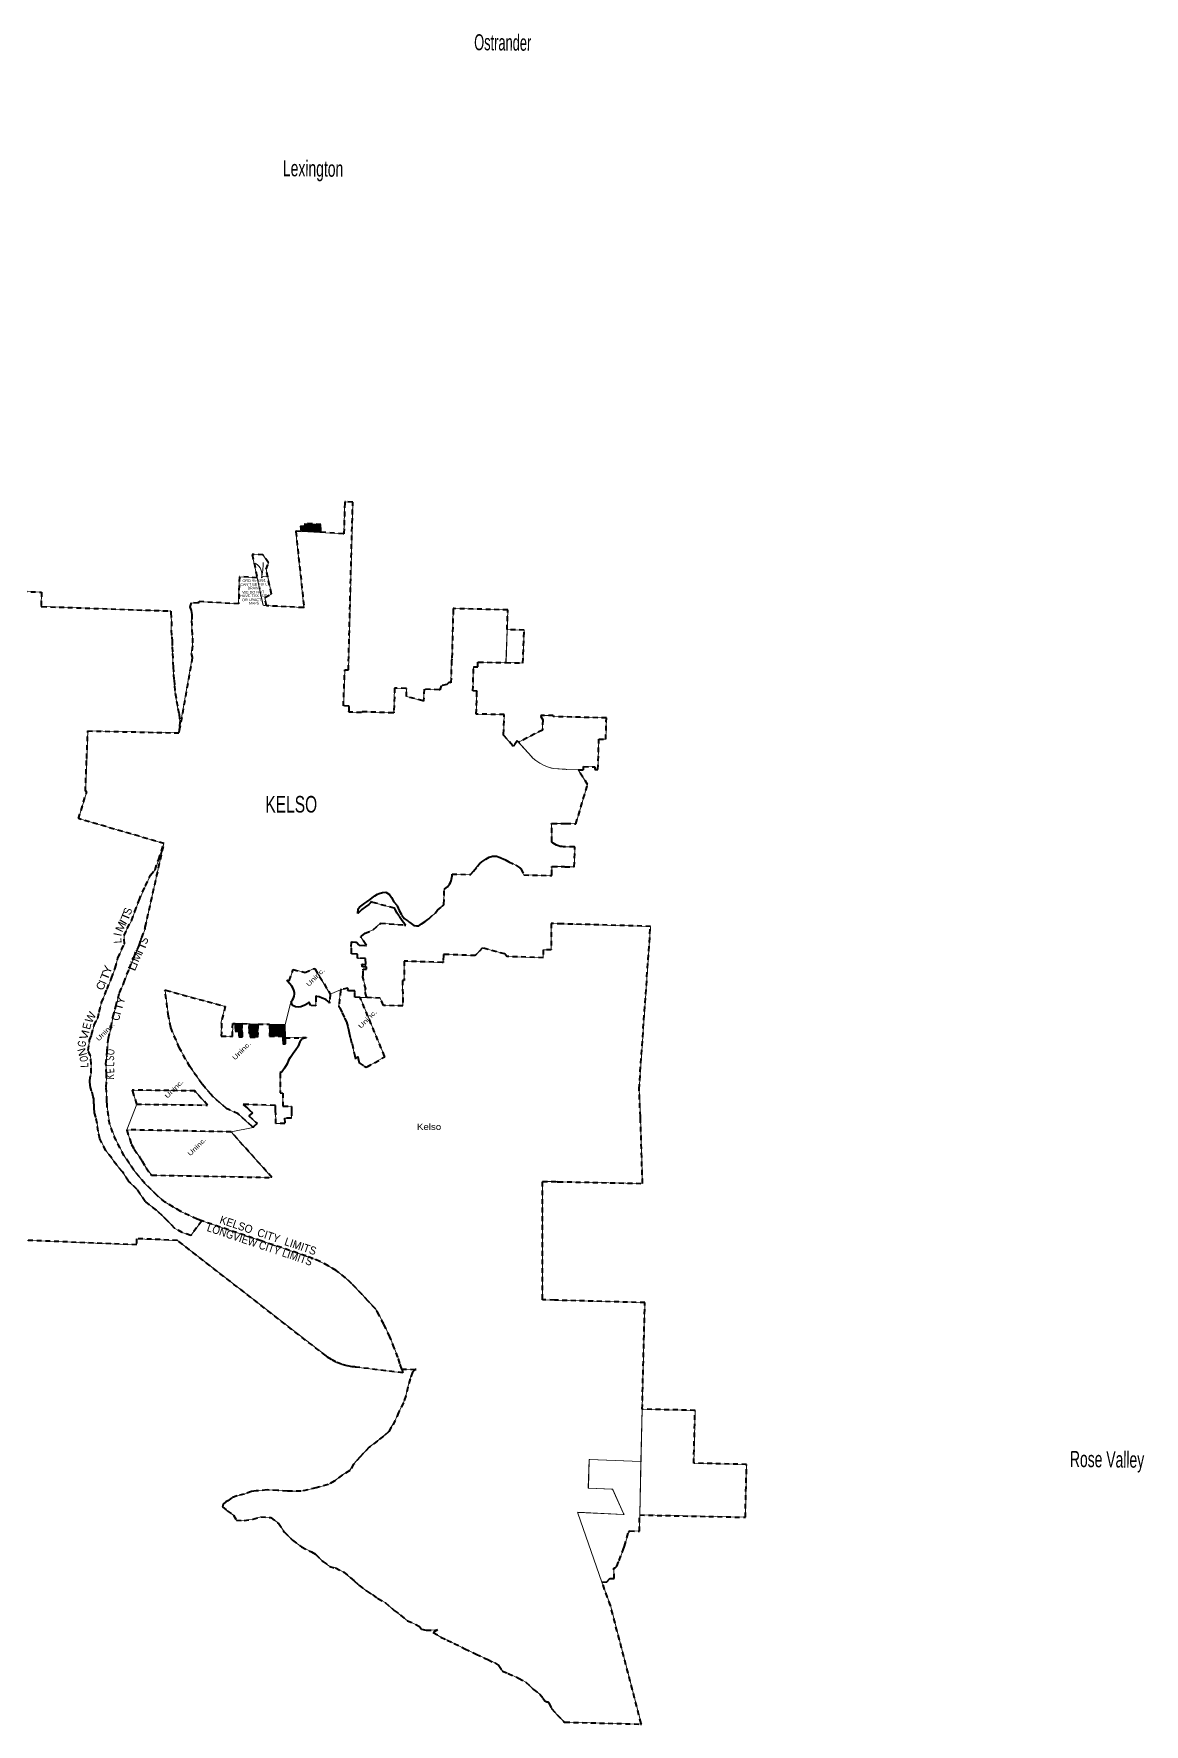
# Model space of a CAD drawing. Header units: feet. Extents: x -903180 to 1023491, y -707744 to 564635.
# Drawn here: x -489666 to -461916, y -513790 to -471551 of the extents above; entities that cross this region are included whole.
import ezdxf

# ---------------------------------------------------------------- set-up
doc = ezdxf.new("R2010")
doc.units = ezdxf.units.FT
doc.header["$LTSCALE"] = 80
doc.linetypes.add('SHORT_DASHED', pattern=[2.7, 1.5, -1.2])
for name, color, linetype, lineweight in [('1', 7, 'Continuous', 13), ('13', 7, 'SHORT_DASHED', 40), ('58', 7, 'Continuous', 13)]:
    doc.layers.add(name, color=color, linetype=linetype, lineweight=lineweight)
for name, color, linetype in [('14', 7, 'Continuous'), ('15', 7, 'Continuous'), ('16', 7, 'Continuous'), ('36', 7, 'Continuous')]:
    doc.layers.add(name, color=color, linetype=linetype)

msp = doc.modelspace()

# ---------------------------------------------------------------- hatches: boundary and pattern name
at = {"layer": '58'}
for points in [[(-483000.02, -483855.81), (-482897.52, -483861.41), (-482895.65, -483786.41), (-482489.08, -483808.64), (-482494.13, -484010.03), (-482986.7, -483981.99)], [(-484455.53, -496283.97), (-484452.96, -496617.34), (-484542.96, -496618.03), (-484544.11, -496468.69), (-484634.11, -496469.38), (-484635.55, -496282.08)], [(-484292.79, -496522.02), (-484285.49, -496287.34), (-484055.61, -496294.51), (-484065.92, -496625.73), (-484257.9, -496622.6), (-484254.79, -496522.64)], [(-483382.82, -496303.29), (-483379.32, -496640.98), (-483379.05, -496792.48), (-483439.04, -496792.94), (-483440.53, -496600.86), (-483772.58, -496595.34), (-483774.88, -496297.78)]]:
    msp.add_hatch(color=256, dxfattribs=at).paths.add_polyline_path(points)

# ---------------------------------------------------------------- linework, layer by layer
at = {"layer": '1'}
for centre, radius, start, end in [((-484275.31, -485057.65), 310.67, 343.61826, 61.36354), ((-485504.95, -484787.55), 1569.03, 346.8215, 0.84594), ((-483888.51, -485219.82), 115.9, 72.5743, 139.96643)]:
    msp.add_arc(centre, radius, start, end, dxfattribs=at)
at = {"layer": '13'}
for p, q in [((-477820.96, -485945.27), (-479164.23, -485914.26)), ((-479213, -492549.05), (-478776.27, -492558.46)), ((-481395.04, -494654.25), (-481553.97, -494648.07)), ((-476430.24, -513714.26), (-476407.54, -513738.06))]:
    msp.add_line(p, q, dxfattribs=at)
for points in [[(-479164.23, -485914.26), (-479184, -485913.8), (-479184.76, -485942.33), (-479217.36, -487176.09), (-479224.43, -487216.09), (-479224.5, -487218.05), (-479242.41, -487751.05), (-479243.12, -487772.12), (-479265, -487759.72), (-479284.14, -487748.87), (-479343.99, -487806.74), (-479488.05, -487841.52), (-479507.67, -487920.48), (-479512.7, -487940.7), (-479538.8, -487939.75), (-479912.75, -487926.17), (-479923.3, -488202.28), (-479924.08, -488222.67), (-479945.6, -488217.14), (-480355.16, -488111.91), (-480349.06, -487930.31), (-480348.39, -487910.34), (-480369.12, -487909.58), (-480648.19, -487899.45), (-480668.2, -488494.99), (-480669.01, -488519.1), (-480688.87, -488518.38), (-481469.74, -488490.02), (-481478.24, -488511.82), (-481768.97, -488499.55), (-481788.96, -488498.7), (-481788.3, -488478.98), (-481783.92, -488348.79), (-481929.16, -488342.66), (-481895.6, -487444.76), (-481805.39, -487445.86), (-481694.63, -483254.22), (-481874.72, -483243.97), (-481894.4, -483242.86), (-481895.25, -483274.95), (-481914.89, -484018.14), (-481915.55, -484042.95), (-481935.42, -484041.82), (-482494.03, -484006.88), (-482489.08, -483808.64), (-482895.65, -483786.41), (-482897.52, -483861.41), (-483000.02, -483855.81), (-482986.22, -483985.94), (-483106.94, -483975.16), (-483118.78, -483974.48), (-483116.68, -483994.02), (-482913.64, -485880.32), (-482912.68, -485889.28), (-482931.49, -485888.21), (-483848.66, -485842.68), (-483892.6, -485638.01), (-483727.52, -485549.38), (-483860.57, -484929.62), (-483797.86, -484772.75), (-483939.03, -484568.51), (-484205.7, -484560.66), (-484085.2, -485141.48), (-484526.49, -485116.37), (-484550.82, -485796.08), (-485550.75, -485739.19), (-485553.96, -485776.58), (-485732.85, -485766.4), (-485745.23, -485790.84), (-485765.41, -485870.52), (-485731.75, -485961.63), (-485714.39, -486062.34), (-485722.58, -486218.52), (-485712.66, -486447.36), (-485702.04, -486650.15), (-485703.28, -486846.62), (-485730.31, -487032.38), (-485706.78, -487127.24), (-485706.36, -487143.65), (-486038.38, -489015.07), (-486039.23, -489019.86)], [(-491682.86, -485424.95), (-489472.69, -485501.87), (-489481.99, -485853.06), (-489482.22, -485861.76), (-489462.52, -485862.44), (-486261.42, -485973.85), (-486241.66, -485974.54), (-486240.88, -486003.33), (-486240.53, -486016.53), (-486222.27, -486233.55), (-486230.33, -486459.92), (-486218.75, -486626.64), (-486209.13, -486717.12), (-486209.41, -486877.52), (-486197.51, -487032.22), (-486193.6, -487260.91), (-486180.62, -487375.53), (-486171.58, -487562.24), (-486161.31, -487702.87), (-486147.02, -487843.6), (-486133.97, -488030.41), (-486097.14, -488227.87), (-486065.95, -488411.15), (-486035.43, -488544.28), (-486020.69, -488743.17), (-486026.56, -488887.38), (-486039.23, -489019.86)], [(-478776.27, -492558.46), (-478746.47, -492559.1), (-478740.53, -492551.56), (-478679.25, -492473.72), (-478585.97, -492359.86), (-478524.04, -492293.3), (-478466.43, -492238.66), (-478368.43, -492173.05), (-478286.99, -492127.05), (-478206.09, -492101.09), (-478105.74, -492097.7), (-478010.42, -492132.26), (-477897.49, -492183.33), (-477796.79, -492242.1), (-477618.54, -492324.95), (-477521, -492393.11), (-477499.43, -492401.26), (-477491.23, -492418.05), (-477417, -492570.05), (-476737.81, -492582.95), (-476717.82, -492583.33), (-476717.91, -492565.08), (-476718.84, -492379.9), (-476718.94, -492359.91), (-476700.99, -492360.04), (-476430, -492361.91), (-476410, -492362.05), (-476390, -492362.98), (-476159.77, -492366.08), (-476142.63, -491891.05), (-476141.91, -491871.05), (-476162, -491870.48), (-476388.98, -491863.97), (-476408.98, -491863.67), (-476428.98, -491863.06), (-476462.27, -491861.49), (-476509.37, -491854.29), (-476555.46, -491842.2), (-476600.04, -491825.37), (-476642.61, -491803.96), (-476682.7, -491778.22), (-476701.97, -491762.79), (-476721.99, -491746.76), (-476722.07, -491730.03), (-476724.2, -491302.03), (-476724.3, -491282.05), (-476707.99, -491282.13), (-476409, -491283.68), (-476405.83, -491283.7), (-476369, -491284.47), (-476119.27, -491289.66), (-475825.17, -490307.69), (-476065, -489940.66), (-476058.74, -489939.75), (-475926.88, -489939.75), (-475924.51, -489861.35), (-475643.58, -489867.65), (-475645.61, -489934.79), (-475567.6, -489935.45), (-475544.57, -489175.16), (-475372.62, -489179.29), (-475356.43, -488644.53), (-476685.38, -488612.57), (-476685.56, -488588.55), (-476996.18, -488581.08), (-476997.02, -488605.95), (-476947.73, -488696.82), (-476955.33, -488948), (-477553, -489254.57), (-477583.82, -489220.36), (-477663.43, -489331.51), (-477679.22, -489353.55), (-477699.04, -489331.51), (-477913.42, -489093.01), (-477926.25, -489078.74), (-477925.39, -489053.01), (-477908.95, -488563.93), (-478608.81, -488547.77), (-478590.22, -487994.76), (-478589.53, -487974.23), (-478609.55, -487973.5), (-478693.3, -487970.46), (-478674.5, -487365.95), (-478593.94, -487367.81), (-478569.18, -487368.38), (-478568.51, -487348.27), (-478565.82, -487268.37), (-478565.15, -487248.44), (-478548.12, -487248.83), (-477888.52, -487264.06), (-477865.3, -487264.59), (-477443.42, -487273.96), (-477412.77, -486449.43), (-477837.73, -486439.98), (-477820.96, -485945.27)], [(-486413, -491785.05), (-488550, -491161.05), (-488342.34, -490487), (-488374.96, -490479.17), (-488342.9, -489657.87), (-488316.08, -488970.76), (-486047.07, -489019.69), (-486039.23, -489019.86)], [(-485467.83, -501212.24), (-485738.38, -501578.25), (-485742.44, -501576.55), (-485744.16, -501575.91), (-485954.46, -501501.67), (-486141.92, -501400.01), (-486322.78, -501208.3), (-486459.3, -501078.02), (-486603.73, -500943.51), (-486884.01, -500724.87), (-487087.77, -500424.2), (-487298.37, -500221.6), (-487451.97, -499988.55), (-487591.46, -499822.09), (-487865.34, -499451.21), (-488019.26, -499160), (-488057.99, -498974.38), (-488084.35, -498777.08), (-488119.94, -498621.63), (-488148.79, -498510.49), (-488161.05, -498379.78), (-488161.08, -498311.6), (-488163, -498269.05), (-488162, -498213.05), (-488166.22, -498180.12), (-488169.02, -498160.94), (-488174.71, -498140.12), (-488182.21, -498112.7), (-488220.27, -497961.32), (-488257.02, -497836.05), (-488265.56, -497705.49), (-488234.53, -497519.83), (-488232.37, -497289.3), (-488253.06, -497088.25), (-488309.75, -496958.45), (-488270.67, -496696.8), (-488221.1, -496567.76), (-488160.35, -496320.72), (-488065.41, -496144.74), (-488033.23, -495991.19), (-487970.91, -495760.22), (-487833.4, -495416.93), (-487721.86, -495145.15), (-487634.96, -494894.77), (-487561.92, -494638.02), (-487402.26, -494291.3), (-487406.65, -494080.65), (-487333.86, -493908.1), (-487226.36, -493712.4), (-487142.05, -493484.02), (-487036.2, -493200.05), (-486878.12, -492837.25), (-486748.76, -492573.95), (-486636.86, -492438.51), (-486543.68, -492178.28), (-486413, -491785.05)], [(-485467.83, -501212.24), (-485583.64, -501167.61), (-485992.86, -500977.69), (-486380, -500746.05), (-486579.29, -500582.4), (-486889.52, -500280.91), (-487166.55, -499948.65), (-487407.32, -499589.25), (-487609.21, -499206.65), (-487770, -498805.05), (-487835.09, -498358.05), (-487835.99, -498351.89), (-487836.24, -498318.05), (-487837, -498214.05), (-487855, -497865.05), (-487847, -497547.05), (-487862, -497293.05), (-487836, -496975.05), (-487803, -496651.05), (-487735, -496372.05), (-487691, -496127.05), (-487619, -495858.05), (-487524, -495512.05), (-487413, -495262.05), (-487277, -494899.05), (-487169, -494637.05), (-487037, -494337.05), (-486886.74, -493910.05), (-486883.52, -493890.05), (-486879.05, -493870.05), (-486413, -491785.05)], [(-481553.97, -494648.07), (-481573, -494647.33), (-481573, -494627.29), (-481573, -494567.06), (-481573, -494547.26), (-481598, -494546.28), (-481705.85, -494542.08), (-481724.25, -494541.36), (-481725.07, -494521.3), (-481731.66, -494358.77), (-481727.4, -494260.99), (-481726.53, -494241.05), (-481708, -494241.77), (-481622.61, -494245.1), (-481602.54, -494245.88), (-481584.55, -494265.8), (-481550.5, -494303.51), (-481532.3, -494323.66), (-481516.06, -494324.29), (-481375.98, -494329.74), (-481352.08, -494330.67), (-481365.22, -494310.52), (-481482.1, -494131.3), (-481496.58, -494109.09), (-481479.56, -494096.46), (-481386, -494027.05), (-481181, -493938.05), (-480998, -493777.05), (-480402.86, -493820.38), (-480371.64, -493822.66), (-480390.14, -493801.84), (-480394.96, -493796.42), (-480457, -493716.61), (-480538.15, -493602.2), (-480595.91, -493512.47), (-480631.53, -493427.52), (-480640.52, -493407.61), (-480660.56, -493402.05), (-481213.06, -493248.8), (-481231.67, -493243.64), (-481250.76, -493263.25), (-481292.19, -493305.83), (-481373.9, -493361.84), (-481476.18, -493437.37), (-481547.84, -493515.88), (-481565.42, -493535.14), (-481564.98, -493515.88), (-481563.32, -493444.67), (-481562.7, -493417.77), (-481550.14, -493404.67), (-481522.66, -493376.01), (-481463.1, -493323.42), (-481393.69, -493277.11), (-481342.52, -493238.34), (-481260.82, -493182.33), (-481209.65, -493143.56), (-481140.02, -493089.24), (-481076.78, -493048.78), (-481032.16, -493029.89), (-480953.32, -493005.88), (-480864.99, -493002.17), (-480776.32, -493060.63), (-480730.16, -493134.02), (-480664.93, -493244), (-480581.34, -493342.42), (-480536.25, -493455.88), (-480467.11, -493569.97), (-480407.3, -493657.75), (-480293.11, -493736.92), (-480238.29, -493786.48), (-480171.35, -493832.34), (-480101.37, -493840.18), (-480047.27, -493841.59), (-479975.75, -493791.32), (-479881.91, -493731.61), (-479818.35, -493679.13), (-479797.83, -493661.62), (-479635.67, -493521.49), (-479579.64, -493450.77), (-479460.63, -493349.61), (-479436, -493332.59), (-479415.94, -493318.72), (-479415.65, -493302.05), (-479409, -492927.05), (-479398.02, -492920.03), (-479363.14, -492894.22), (-479331.14, -492864.91), (-479302.39, -492832.42), (-479277.18, -492797.09), (-479255.81, -492759.33), (-479238.5, -492719.54), (-479225.45, -492678.15), (-479216.79, -492635.63), (-479212.63, -492592.44), (-479213, -492549.05)], [(-476407.54, -513738.06), (-476391.17, -513738.5), (-474503, -513789.51), (-474482.48, -513790.06), (-474487.69, -513770.05), (-475253.62, -510827.65), (-475466.22, -510238.08), (-475346.35, -510235.57), (-475269.94, -510153.33), (-475160.02, -510149.41), (-475168.7, -509891.57), (-475151.14, -509881.78), (-475131.94, -509873.06), (-475110.99, -509859.09), (-475097.03, -509841.64), (-475038.46, -509699.23), (-474941.13, -509431.22), (-474900.7, -509344.45), (-474805.99, -508993.21), (-474777.81, -508960.67), (-474532.6, -508966.34), (-474523.32, -508562.39), (-471883.93, -508619.3), (-471852.83, -507298.98), (-473172.47, -507268.22), (-473141.39, -505948.59), (-474461.04, -505917.83), (-474394.48, -503255.24), (-476613, -503195.69), (-476633, -503194.05), (-476653, -503193.36), (-476932, -503183.71), (-476952, -503183.02), (-476952, -503163.05), (-476952, -500225.72), (-476595.21, -500232.88), (-476575.21, -500233.6), (-476555.21, -500234.01), (-474453.72, -500277.53), (-474504.65, -498648.05), (-474506, -498628.05), (-474506.95, -498608.05), (-474539.63, -497918.39), (-474253.86, -493854.21), (-476425.14, -493791.92), (-476445.14, -493792.43), (-476465.14, -493791.78), (-476740.64, -493782.8), (-476735.56, -494443.62), (-476935.61, -494437.11), (-476934.07, -494637.26), (-477840.99, -494607.72), (-477894.82, -494543.24), (-478456.02, -494391.04), (-478635.96, -494581.82), (-479411.01, -494556.57), (-479430.99, -494555.92), (-479431.23, -494577.98), (-479432.96, -494735.83), (-479433.18, -494755.95), (-479456.9, -494755.18), (-480413.51, -494724.02), (-480409.8, -495204.39), (-480449.82, -495203.09), (-480444.87, -495843.59), (-480930.33, -495827.78), (-481006.9, -495645.18), (-481328.26, -495634.72), (-481346.51, -495634.13), (-481351.79, -495614.07), (-481395, -495450.05), (-481370.88, -495420.86), (-481440, -495124.05), (-481440, -495121.05), (-481440, -495101.05), (-481437.8, -495081.05), (-481435.52, -494942.78), (-481435.2, -494922.89), (-481417.91, -494923.56), (-481373.69, -494925.28), (-481349.34, -494926.23), (-481350.02, -494906.06), (-481351.36, -494866.11), (-481436.8, -494862.79), (-481452.5, -494862.18), (-481457.86, -494842.01), (-481463.69, -494820.05), (-481468.61, -494801.5), (-481449, -494802.26), (-481388.05, -494804.64), (-481367.71, -494805.43), (-481368.5, -494785.42), (-481372.83, -494675.03), (-481372.98, -494655.11), (-481395.04, -494654.25)], [(-480470, -504916.05), (-480515.27, -504774.23), (-480567.26, -504622.65), (-480655.95, -504386.66), (-480769.86, -504108.59), (-480918.77, -503796.54), (-481037.38, -503568.65), (-481125.42, -503411.84), (-481307.77, -503218.44), (-481462.95, -503053.79), (-481723.42, -502776.77), (-481873.11, -502635.65), (-482108.23, -502456.89), (-482305.74, -502333.54), (-482515.79, -502224.82), (-482692.4, -502152.69), (-482865.35, -502089.97), (-483984.56, -501711.55), (-485467.83, -501212.24)], [(-480470, -504916.05), (-480442.9, -505011.14), (-481608.94, -504867.24), (-481624.26, -504865.35), (-481648.94, -504863.15), (-481708.44, -504857.84), (-481844.67, -504834.25), (-481977.69, -504796.55), (-482106.04, -504745.15), (-482228.31, -504680.62), (-482323.17, -504617.05), (-482343.01, -504603.76), (-482363.17, -504588.08), (-486077.53, -501699.81), (-487100.19, -501659.24), (-487097.33, -501809.46), (-490807.98, -501662.22)], [(-480470, -504916.05), (-480131.95, -504924.52), (-480111.95, -504928.37), (-480131.95, -504930.99), (-480201.13, -504996.33), (-480259.95, -505159.09), (-480316.04, -505366.05), (-480364.52, -505587.27), (-480429.7, -505761.88), (-480548.8, -505999.11), (-480632.92, -506205.27), (-480732.75, -506371.18), (-480798.27, -506480.08), (-480801.36, -506485.21), (-480926.82, -506595.91), (-481078.31, -506705.87), (-481283.43, -506868.43), (-481510.96, -507112.57), (-481676.61, -507296.33), (-481771.36, -507454.04), (-481954.84, -507561.07), (-482159.73, -507715.62), (-482308.53, -507801.59), (-482611.46, -507881.12), (-482988.84, -507970.54), (-483329.57, -507970.76), (-483571.53, -507951.77), (-483835.64, -507936.15), (-484104.97, -507962.5), (-484225.71, -507979.08), (-484405.91, -508042.08), (-484587.41, -508080.98), (-484719.26, -508135.35), (-484813.58, -508208.85), (-484864.34, -508231.45), (-484934.34, -508295.62), (-484950.15, -508357.34), (-484836.79, -508456.86), (-484679.53, -508563.67), (-484601.02, -508690.27), (-484411.01, -508703.76), (-484191.4, -508663.95), (-483995.29, -508605.41), (-483745.32, -508624.63), (-483553.12, -508770.55), (-483403.24, -508993.46), (-483200.59, -509193.83), (-482974.87, -509358.76), (-482729.97, -509484.13), (-482617.62, -509549.53), (-482440.19, -509721.09), (-482271.51, -509848.28), (-482128.31, -509886.49), (-481920.82, -509988.73), (-481654.73, -510212.98), (-481541.42, -510314.51), (-481345.45, -510468.55), (-481195.8, -510561.1), (-481066.18, -510653.07), (-480886.61, -510750.49), (-480657.76, -510945.59), (-480502.91, -511066.37), (-480328.51, -511203.75), (-480118.73, -511296.02), (-480026, -511346.82), (-479977.84, -511414.39), (-479858.44, -511443.89), (-479573.56, -511434.04), (-479681.55, -511495.11), (-479490.72, -511618.92), (-479332.48, -511691.66), (-479158.4, -511770.87), (-478891.76, -511906.9), (-478613.1, -512043.27), (-478318.31, -512176.09), (-478146.35, -512259.25), (-478044.07, -512326.37), (-477955.83, -512463.28), (-477811.21, -512521.59), (-477550, -512637.4), (-477368.6, -512740.89), (-477179.45, -512922.81), (-477020.49, -513039.7), (-476933.5, -513150.5), (-476895.07, -513207.76), (-476865.47, -513223.65), (-476845.47, -513234.38), (-476825.47, -513227.51), (-476817, -513229.05), (-476814.52, -513232.05), (-476795.12, -513255.54), (-476787.11, -513272.05), (-476725.67, -513398.74), (-476583.75, -513553.31), (-476430.24, -513714.26)]]:
    msp.add_lwpolyline(points, dxfattribs=at)
for points in [[(-482613.67, -495837.25), (-482746, -495834.05), (-482778.11, -495775.05), (-482791.4, -495750.64), (-482816, -495774.22), (-482820, -495778.05), (-482895, -495826.05), (-482990, -495863.05), (-483051, -495871.05), (-483123, -495863.05), (-483173, -495840.05), (-483208, -495813.05), (-483229, -495760.05), (-483238, -495743.05), (-483240, -495736.05), (-483221, -495717.05), (-483200, -495688.05), (-483176, -495646.05), (-483158, -495595.05), (-483147, -495547.05), (-483150, -495508.05), (-483166, -495449.05), (-483192, -495391.05), (-483219, -495346.05), (-483280, -495282.05), (-483326.89, -495220.37), (-483342.14, -495200.32), (-483322.1, -495204.58), (-483287, -495212.05), (-483181, -494932.05), (-482885, -495008.05), (-482674.05, -494915.2), (-482645.82, -494902.78), (-482634.05, -494922.31), (-482255.97, -495549.57), (-482273.52, -495741.63), (-482276.1, -495769.86), (-482299.44, -495741.63), (-482309.47, -495729.5), (-482368.3, -495679.84), (-482461.78, -495651.34), (-482536.91, -495611.28), (-482594.91, -495605.76), (-482600.29, -495602.94), (-482620.42, -495592.37), (-482619.74, -495617.2)], [(-483623.46, -498332.83), (-483641.46, -498329.12), (-484413.31, -498301.68), (-484433.31, -498301.4), (-484413.31, -498319.18), (-484313, -498408.38), (-484306.35, -498414.3), (-484273, -498446.16), (-484203, -498513.05), (-484293, -498590.05), (-484084, -498780.05), (-484169.29, -498858.78), (-484187.78, -498875.85), (-484209.29, -498856.26), (-484561.06, -498535.89), (-484814, -498425.76), (-484843.81, -498412.78), (-484854, -498403.72), (-485199.16, -498096.78), (-485215.53, -498082.23), (-485235.26, -498059), (-485461.27, -497792.96), (-485767.77, -497358.32), (-486027.17, -496894.03), (-486228.04, -496425.16), (-486235.1, -496408.67), (-486240.1, -496385.16), (-486301.39, -496096.52), (-486385.01, -495462.7), (-486387.37, -495444.8), (-486367.65, -495450.2), (-484879.91, -495857.6), (-484995.38, -496276.41), (-484974.39, -496276.76), (-484981.54, -496597.34), (-484701.59, -496602.83), (-484694.43, -496281.43), (-484635.55, -496282.08), (-484634.11, -496469.38), (-484544.11, -496468.69), (-484542.96, -496618.03), (-484452.96, -496617.34), (-484455.53, -496283.97), (-484285.49, -496287.34), (-484292.79, -496522.02), (-484254.79, -496522.64), (-484257.9, -496622.6), (-484065.92, -496625.73), (-484055.61, -496294.51), (-483774.88, -496297.78), (-483772.58, -496595.34), (-483440.53, -496600.86), (-483439.04, -496792.94), (-483379.05, -496792.48), (-483379.32, -496640.98), (-482859.77, -496633.91), (-482859.31, -496637.72), (-482863.12, -496637.4), (-482956.15, -496667.05), (-483014.24, -496739.72), (-483061.38, -496852.78), (-483113.88, -496941.64), (-483180.47, -497032.14), (-483255.39, -497134.45), (-483299.24, -497199.47), (-483331.82, -497292.86), (-483396.67, -497393.43), (-483457.13, -497480.07), (-483485.92, -497494.7), (-483505.92, -497504.87), (-483506.03, -497524.87), (-483508.78, -498017.74), (-483438.79, -498020.22), (-483440.49, -498325.09), (-483440.6, -498345.35), (-483427.89, -498345.8), (-483245.64, -498352.28), (-483225.65, -498352.99), (-483225.75, -498371.02), (-483226.08, -498429.03), (-483226.19, -498449.03), (-483226.22, -498469.03), (-483228, -498649.05), (-483399, -498647.05), (-483392, -498784.05), (-483619, -498780.05), (-483622.78, -498459.09), (-483624.05, -498439.09), (-483623.94, -498419.09), (-483623.55, -498349.83)], [(-481818.05, -495461.55), (-481813.7, -495441.55), (-481815, -495402.05), (-481815.41, -495402.13), (-481980.17, -495435.26), (-482000.2, -495439.29), (-482002.1, -495458.94), (-482039.01, -495842.06), (-482040.84, -495861.01), (-482024.68, -495882.06), (-482018.99, -495889.47), (-481962.15, -496013.26), (-481897.66, -496151.29), (-481851.98, -496242.71), (-481819.08, -496361.87), (-481800.97, -496434.53), (-481785.08, -496515.14), (-481754.44, -496644.27), (-481718.01, -496781.57), (-481712.27, -496791.74), (-481665.31, -496985.46), (-481640.05, -497090.38), (-481625.89, -497160.93), (-481601.2, -497137.51), (-481570.34, -497108.24), (-481559.55, -497154.64), (-481532.39, -497263.62), (-481412.41, -497350.97), (-481378.5, -497367.46), (-481357.29, -497377.78), (-481338.5, -497367.21), (-480909.75, -497126.11), (-480890.23, -497115.13), (-480898.14, -497096.27), (-481505.23, -495648.64), (-481513.6, -495628.68), (-481534.95, -495627.99), (-481643.69, -495624.45), (-481644.75, -495487.19), (-481644.91, -495467.19), (-481664.97, -495466.54), (-481798.05, -495462.2)], [(-485321.02, -498319.97), (-485645.62, -497965.9), (-487206.62, -497946.47), (-487203.43, -497973.55), (-487106.51, -498262.33), (-487095.83, -498297.87)], [(-483713.68, -500129.57), (-484737.04, -498988.78), (-487325.41, -498936.78), (-487343.4, -498936.42), (-487339.28, -498949.87), (-487270.12, -499175.53), (-487227.83, -499307.11), (-487156.92, -499419.45), (-487024.19, -499611.79), (-486957.17, -499720.01), (-486859.79, -499887.26), (-486745.46, -500045.03), (-486728.1, -500069), (-486710.97, -500069.34)]]:
    msp.add_lwpolyline(points, close=True, dxfattribs=at)
at = {"layer": '58'}
msp.add_line((-481346.5, -495634.13), (-481513.6, -495628.69), dxfattribs=at)
for points in [[(-479224.5, -487218.05), (-479242.41, -487751.05), (-479243.12, -487772.12), (-479265, -487759.72), (-479284.14, -487748.87), (-479343.99, -487806.74), (-479488.05, -487841.52), (-479507.67, -487920.48), (-479512.7, -487940.7), (-479538.8, -487939.75), (-479912.75, -487926.17), (-479923.3, -488202.28), (-479924.08, -488222.67), (-479945.6, -488217.14), (-480355.16, -488111.91), (-480349.06, -487930.31), (-480348.39, -487910.34), (-480369.12, -487909.58), (-480648.19, -487899.45), (-480668.2, -488494.99), (-480669.01, -488519.1), (-480688.87, -488518.38), (-481469.74, -488490.02), (-481478.24, -488511.82), (-481768.97, -488499.55), (-481788.96, -488498.7), (-481788.3, -488478.98), (-481783.92, -488348.79), (-481929.16, -488342.66), (-481895.6, -487444.76), (-481805.39, -487445.86), (-481694.63, -483254.22), (-481874.72, -483243.97), (-481894.4, -483242.86), (-481895.25, -483274.95), (-481914.89, -484018.14), (-481915.55, -484042.95), (-481935.42, -484041.82), (-483106.94, -483975.16), (-483118.78, -483974.48), (-483116.68, -483994.02), (-482913.64, -485880.32), (-482912.68, -485889.28), (-482931.49, -485888.21), (-483915, -485832.25), (-483932.75, -485831.25), (-483939.42, -485801.05), (-484085.2, -485141.48), (-484526.49, -485116.37), (-484550.82, -485796.08), (-485550.75, -485739.19), (-485553.96, -485776.58), (-485732.85, -485766.4), (-485745.23, -485790.84), (-485765.41, -485870.52), (-485731.75, -485961.63), (-485714.39, -486062.34), (-485722.58, -486218.52), (-485712.66, -486447.36), (-485702.04, -486650.15), (-485703.28, -486846.62), (-485730.31, -487032.38), (-485706.78, -487127.24), (-485706.36, -487143.65), (-486038.38, -489015.07), (-486039.23, -489019.86)], [(-486197.51, -487032.22), (-486209.41, -486877.52), (-486209.13, -486717.12), (-486218.75, -486626.64), (-486230.33, -486459.92), (-486222.27, -486233.55), (-486240.53, -486016.53), (-486240.88, -486003.33), (-486241.66, -485974.54), (-486261.42, -485973.85), (-489462.52, -485862.44), (-489482.22, -485861.76), (-489481.99, -485853.06), (-489472.69, -485501.87), (-491682.86, -485424.95)], [(-476717.82, -492583.33), (-476717.91, -492565.08), (-476718.84, -492379.9), (-476718.94, -492359.91), (-476700.99, -492360.04), (-476430, -492361.91), (-476410, -492362.05), (-476390, -492362.98), (-476159.77, -492366.08), (-476142.63, -491891.05), (-476141.91, -491871.05), (-476162, -491870.48), (-476388.98, -491863.97), (-476408.98, -491863.67), (-476428.98, -491863.06), (-476462.27, -491861.49), (-476509.37, -491854.29), (-476555.46, -491842.2), (-476600.04, -491825.37), (-476642.61, -491803.96), (-476682.7, -491778.22), (-476701.97, -491762.79), (-476721.99, -491746.76), (-476722.07, -491730.03), (-476724.2, -491302.03), (-476724.3, -491282.05), (-476707.99, -491282.13), (-476409, -491283.68), (-476405.83, -491283.7), (-476369, -491284.47), (-476119.27, -491289.66), (-475825.17, -490307.69), (-476065, -489940.66), (-476342, -489932.71), (-476362, -489931.05), (-476382, -489929.47), (-476684.26, -489905.53), (-476709.9, -489903.5), (-476724.26, -489899.37), (-476805.72, -489875.92), (-476915.44, -489832.16), (-477019.99, -489777.16), (-477118.21, -489711.54), (-477193.31, -489649.1), (-477213.56, -489632.26), (-477231.29, -489612.54), (-477583.82, -489220.36), (-477663.43, -489331.51), (-477679.22, -489353.55), (-477699.04, -489331.51), (-477913.42, -489093.01), (-477926.25, -489078.74), (-477925.39, -489053.01), (-477908.95, -488563.93), (-478608.81, -488547.77), (-478590.22, -487994.76), (-478589.53, -487974.23), (-478609.55, -487973.5), (-478693.3, -487970.46), (-478674.5, -487365.95), (-478593.94, -487367.81), (-478569.18, -487368.38), (-478568.51, -487348.27), (-478565.82, -487268.37), (-478565.15, -487248.44), (-478548.12, -487248.83), (-477888.52, -487264.06), (-477865.3, -487264.59), (-477864.62, -487244.52), (-477820.96, -485945.27), (-479164.23, -485914.26), (-479184, -485913.8), (-479184.76, -485942.33), (-479217.36, -487176.09)], [(-486039.23, -489019.86), (-486026.56, -488887.38), (-486020.69, -488743.17), (-486035.43, -488544.28), (-486065.95, -488411.15), (-486097.14, -488227.87), (-486133.97, -488030.41), (-486147.02, -487843.6), (-486161.31, -487702.87), (-486171.58, -487562.24), (-486180.62, -487375.53), (-486193.6, -487260.91), (-486197.51, -487032.22)], [(-486413, -491785.05), (-488550, -491161.05), (-488342.34, -490487), (-488374.96, -490479.17), (-488342.9, -489657.87), (-488316.08, -488970.76), (-486047.07, -489019.69), (-486039.23, -489019.86)], [(-486039.23, -489019.86), (-486047.07, -489019.69), (-488316.08, -488970.76), (-488342.9, -489657.87), (-488374.96, -490479.17), (-488342.34, -490487), (-488550, -491161.05), (-486413, -491785.05)], [(-485467.83, -501212.24), (-485738.38, -501578.25), (-485742.44, -501576.55), (-485744.16, -501575.91), (-485954.46, -501501.67), (-486141.92, -501400.01), (-486322.78, -501208.3), (-486459.3, -501078.02), (-486603.73, -500943.51), (-486884.01, -500724.87), (-487087.77, -500424.2), (-487298.37, -500221.6), (-487451.97, -499988.55), (-487591.46, -499822.09), (-487865.34, -499451.21), (-488019.26, -499160), (-488057.99, -498974.38), (-488084.35, -498777.08), (-488119.94, -498621.63), (-488148.79, -498510.49), (-488161.05, -498379.78), (-488161.08, -498311.6), (-488163, -498269.05), (-488162, -498213.05), (-488166.22, -498180.12), (-488169.02, -498160.94), (-488174.71, -498140.12), (-488182.21, -498112.7), (-488220.27, -497961.32), (-488257.02, -497836.05), (-488265.56, -497705.49), (-488234.53, -497519.83), (-488232.37, -497289.3), (-488253.06, -497088.25), (-488309.75, -496958.45), (-488270.67, -496696.8), (-488221.1, -496567.76), (-488160.35, -496320.72), (-488065.41, -496144.74), (-488033.23, -495991.19), (-487970.91, -495760.22), (-487833.4, -495416.93), (-487721.86, -495145.15), (-487634.96, -494894.77), (-487561.92, -494638.02), (-487402.26, -494291.3), (-487406.65, -494080.65), (-487333.86, -493908.1), (-487226.36, -493712.4), (-487142.05, -493484.02), (-487036.2, -493200.05), (-486878.12, -492837.25), (-486748.76, -492573.95), (-486636.86, -492438.51), (-486543.68, -492178.28), (-486413, -491785.05)], [(-486413, -491785.05), (-486879.05, -493870.05), (-486883.52, -493890.05), (-486886.74, -493910.05), (-487037, -494337.05), (-487169, -494637.05), (-487277, -494899.05), (-487413, -495262.05), (-487524, -495512.05), (-487619, -495858.05), (-487691, -496127.05), (-487735, -496372.05), (-487803, -496651.05), (-487836, -496975.05), (-487862, -497293.05), (-487847, -497547.05), (-487855, -497865.05), (-487837, -498214.05), (-487836.24, -498318.05), (-487835.99, -498351.89), (-487835.09, -498358.05), (-487770, -498805.05), (-487609.21, -499206.65), (-487407.32, -499589.25), (-487166.55, -499948.65), (-486889.52, -500280.91), (-486579.29, -500582.4), (-486380, -500746.05), (-485992.86, -500977.69), (-485583.64, -501167.61), (-485467.83, -501212.24)], [(-481584.55, -494265.8), (-481550.5, -494303.51), (-481532.3, -494323.66), (-481516.06, -494324.29), (-481375.98, -494329.74), (-481352.08, -494330.67), (-481365.22, -494310.52), (-481482.1, -494131.3), (-481496.58, -494109.09), (-481479.56, -494096.46), (-481386, -494027.05), (-481181, -493938.05), (-480998, -493777.05), (-480402.86, -493820.38), (-480371.64, -493822.66), (-480390.14, -493801.84), (-480394.96, -493796.42), (-480457, -493716.61), (-480538.15, -493602.2), (-480595.91, -493512.47), (-480631.53, -493427.52), (-480640.52, -493407.61), (-480660.56, -493402.05), (-481213.06, -493248.8), (-481231.67, -493243.64), (-481250.76, -493263.25), (-481292.19, -493305.83), (-481373.9, -493361.84), (-481476.18, -493437.37), (-481547.84, -493515.88), (-481565.42, -493535.14), (-481564.98, -493515.88), (-481563.32, -493444.67), (-481562.7, -493417.77), (-481550.14, -493404.67), (-481522.66, -493376.01), (-481463.1, -493323.42), (-481393.69, -493277.11), (-481342.52, -493238.34), (-481260.82, -493182.33), (-481209.65, -493143.56), (-481140.02, -493089.24), (-481076.78, -493048.78), (-481032.16, -493029.89), (-480953.32, -493005.88), (-480864.99, -493002.17), (-480776.32, -493060.63), (-480730.16, -493134.02), (-480664.93, -493244), (-480581.34, -493342.42), (-480536.25, -493455.88), (-480467.11, -493569.97), (-480407.3, -493657.75), (-480293.11, -493736.92), (-480238.29, -493786.48), (-480171.35, -493832.34), (-480101.37, -493840.18), (-480047.27, -493841.59), (-479975.75, -493791.32), (-479881.91, -493731.61), (-479818.35, -493679.13), (-479797.83, -493661.62), (-479635.67, -493521.49), (-479579.64, -493450.77), (-479460.63, -493349.61), (-479436, -493332.59), (-479415.94, -493318.72), (-479415.65, -493302.05), (-479409, -492927.05), (-479398.02, -492920.03), (-479363.14, -492894.22), (-479331.14, -492864.91), (-479302.39, -492832.42), (-479277.18, -492797.09), (-479255.81, -492759.33), (-479238.5, -492719.54), (-479225.45, -492678.15), (-479216.79, -492635.63), (-479212.63, -492592.44), (-479213, -492549.05), (-478776.27, -492558.46), (-478746.47, -492559.1), (-478740.53, -492551.56), (-478679.25, -492473.72), (-478585.97, -492359.86), (-478524.04, -492293.3), (-478466.43, -492238.66), (-478368.43, -492173.05), (-478286.99, -492127.05), (-478206.09, -492101.09), (-478105.74, -492097.7), (-478010.42, -492132.26), (-477897.49, -492183.33), (-477796.79, -492242.1), (-477618.54, -492324.95), (-477521, -492393.11), (-477499.43, -492401.26), (-477491.23, -492418.05), (-477417, -492570.05), (-476737.81, -492582.95), (-476717.82, -492583.33)], [(-475253.62, -510827.65), (-475466.22, -510238.08), (-476070.99, -508518.05), (-476077.98, -508498.31), (-476064, -508498.91), (-474936.75, -508547.47), (-474915.77, -508548.37), (-474924.79, -508528.33), (-475195.91, -507925.84), (-475199.78, -507917.24), (-475224.91, -507916.3), (-475791.42, -507894.98), (-475806.07, -507894.43), (-475805.53, -507874.23), (-475787.59, -507194.57), (-475787.06, -507174.64), (-475768.87, -507175.32), (-474492.86, -507223.34), (-474394.48, -503255.24), (-476613, -503195.69), (-476633, -503194.05), (-476653, -503193.36), (-476932, -503183.71), (-476952, -503183.02), (-476952, -503163.05), (-476952, -500225.72), (-476595.21, -500232.88), (-476575.21, -500233.6), (-476555.21, -500234.01), (-474453.72, -500277.53), (-474504.65, -498648.05), (-474506, -498628.05), (-474506.95, -498608.05), (-474539.63, -497918.39), (-474253.86, -493854.21), (-476425.14, -493791.92), (-476445.14, -493792.43), (-476465.14, -493791.78), (-476740.64, -493782.8), (-476735.56, -494443.62), (-476935.61, -494437.11), (-476934.07, -494637.26), (-477840.99, -494607.72), (-477894.82, -494543.24), (-478456.02, -494391.04), (-478635.96, -494581.82), (-479411.01, -494556.57), (-479430.99, -494555.92), (-479431.23, -494577.98), (-479432.96, -494735.83), (-479433.18, -494755.95), (-479456.9, -494755.18), (-480413.51, -494724.02), (-480409.8, -495204.39), (-480449.82, -495203.09), (-480444.87, -495843.59), (-480930.33, -495827.78), (-481006.9, -495645.18), (-481346.5, -495634.13)], [(-481346.5, -495634.13), (-481395, -495450.05), (-481370.88, -495420.86), (-481440, -495124.05), (-481440, -495121.05), (-481440, -495101.05), (-481437.8, -495081.05), (-481435.52, -494942.78), (-481435.2, -494922.89), (-481417.91, -494923.56), (-481373.69, -494925.28), (-481349.34, -494926.23), (-481350.02, -494906.06), (-481351.36, -494866.11), (-481436.8, -494862.79), (-481452.5, -494862.18), (-481457.86, -494842.01), (-481463.69, -494820.05), (-481468.61, -494801.5), (-481449, -494802.26), (-481388.05, -494804.64), (-481367.71, -494805.43), (-481368.5, -494785.42), (-481372.83, -494675.03), (-481372.98, -494655.11), (-481395.04, -494654.25), (-481553.97, -494648.07), (-481573, -494647.33), (-481573, -494627.29), (-481573, -494567.06), (-481573, -494547.26), (-481598, -494546.28), (-481705.85, -494542.08), (-481724.25, -494541.36), (-481725.07, -494521.3), (-481731.66, -494358.77), (-481727.4, -494260.99), (-481726.53, -494241.05), (-481708, -494241.77), (-481622.61, -494245.1), (-481602.54, -494245.88), (-481584.55, -494265.8)], [(-483252.02, -495779.09), (-483176, -495646.05), (-483158, -495595.05), (-483147, -495547.05), (-483150, -495508.05), (-483166, -495449.05), (-483192, -495391.05), (-483219, -495346.05), (-483280, -495282.05), (-483326.89, -495220.37), (-483342.14, -495200.32), (-483322.1, -495204.58), (-483287, -495212.05), (-483181, -494932.05), (-482885, -495008.05), (-482674.05, -494915.2), (-482645.82, -494902.78), (-482634.05, -494922.31), (-482255.97, -495549.56), (-482000.21, -495439.29), (-481815.41, -495402.13)], [(-484187.78, -498875.85), (-484561.06, -498535.89), (-484814, -498425.76), (-484843.81, -498412.78), (-484854, -498403.72), (-485199.16, -498096.78), (-485215.53, -498082.23), (-485235.26, -498059), (-485461.27, -497792.96), (-485767.77, -497358.32), (-486027.17, -496894.03), (-486228.04, -496425.16), (-486235.1, -496408.67), (-486240.1, -496385.16), (-486301.39, -496096.52), (-486385.01, -495462.7), (-486387.37, -495444.8), (-486367.65, -495450.2), (-484879.91, -495857.6), (-484995.38, -496276.41), (-484974.39, -496276.76), (-484981.54, -496597.34), (-484701.59, -496602.83), (-484694.43, -496281.43), (-483382.82, -496303.29), (-483252.02, -495779.09)], [(-481513.6, -495628.69), (-480898.14, -497096.27), (-480890.23, -497115.13), (-480909.75, -497126.11), (-481338.5, -497367.21), (-481357.29, -497377.78), (-481378.5, -497367.46), (-481412.41, -497350.97), (-481532.39, -497263.62), (-481559.55, -497154.64), (-481570.34, -497108.24), (-481601.2, -497137.51), (-481625.89, -497160.93), (-481640.05, -497090.38), (-481665.31, -496985.46), (-481712.27, -496791.74), (-481718.01, -496781.57), (-481754.44, -496644.27), (-481785.08, -496515.14), (-481800.97, -496434.53), (-481819.08, -496361.87), (-481851.98, -496242.71), (-481897.66, -496151.29), (-481962.15, -496013.26), (-482018.99, -495889.47), (-482024.68, -495882.06), (-482040.84, -495861.01), (-482039.01, -495842.06), (-482000.21, -495439.29), (-482255.97, -495549.56)], [(-481815.41, -495402.13), (-481815, -495402.05), (-481813.7, -495441.55), (-481818.05, -495461.55)], [(-481818.05, -495461.55), (-481798.05, -495462.2), (-481664.97, -495466.54), (-481644.91, -495467.19), (-481644.75, -495487.19), (-481643.69, -495624.45), (-481513.6, -495628.69)], [(-482613.67, -495837.25), (-482746, -495834.05), (-482778.11, -495775.05), (-482791.4, -495750.64), (-482816, -495774.22), (-482820, -495778.05), (-482895, -495826.05), (-482990, -495863.05), (-483051, -495871.05), (-483123, -495863.05), (-483173, -495840.05), (-483252.02, -495779.09), (-483382.82, -496303.29)], [(-482255.97, -495549.56), (-482273.52, -495741.63), (-482276.1, -495769.86), (-482299.44, -495741.63), (-482309.47, -495729.5), (-482368.3, -495679.84), (-482461.78, -495651.34), (-482536.91, -495611.28), (-482594.91, -495605.76), (-482600.29, -495602.94), (-482620.42, -495592.37), (-482619.74, -495617.2), (-482613.67, -495837.25)], [(-483382.82, -496303.29), (-483379.32, -496640.98), (-482859.77, -496633.91), (-482859.31, -496637.72), (-482863.12, -496637.4), (-482956.15, -496667.05), (-483014.24, -496739.72), (-483061.38, -496852.78), (-483113.88, -496941.64), (-483180.47, -497032.14), (-483255.39, -497134.45), (-483299.24, -497199.47), (-483331.82, -497292.86), (-483396.67, -497393.43), (-483457.13, -497480.07), (-483485.92, -497494.7), (-483505.92, -497504.87), (-483506.03, -497524.87), (-483508.78, -498017.74), (-483438.79, -498020.22), (-483440.49, -498325.09), (-483440.6, -498345.35), (-483427.89, -498345.8), (-483245.64, -498352.28), (-483225.65, -498352.99), (-483225.75, -498371.02), (-483226.08, -498429.03), (-483226.19, -498449.03), (-483226.22, -498469.03), (-483228, -498649.05), (-483399, -498647.05), (-483392, -498784.05), (-483619, -498780.05), (-483622.78, -498459.09), (-483624.05, -498439.09), (-483623.94, -498419.09), (-483623.55, -498349.83), (-483623.46, -498332.83)], [(-483713.68, -500129.57), (-486710.97, -500069.34), (-486728.1, -500069), (-486745.46, -500045.03), (-486859.79, -499887.26), (-486957.17, -499720.01), (-487024.19, -499611.79), (-487156.92, -499419.45), (-487227.83, -499307.11), (-487270.12, -499175.53), (-487343.39, -498936.42), (-487094.58, -498297.88)], [(-487094.58, -498297.88), (-487343.39, -498936.42), (-484737.04, -498988.78), (-484187.78, -498875.85)], [(-484433.31, -498301.4), (-484413.31, -498319.18), (-484313, -498408.38), (-484306.35, -498414.3), (-484273, -498446.16), (-484203, -498513.05), (-484293, -498590.05), (-484084, -498780.05), (-484187.78, -498875.85), (-484737.04, -498988.78), (-483713.68, -500129.57)], [(-483623.46, -498332.83), (-483641.46, -498329.12), (-484413.31, -498301.68), (-484433.31, -498301.4)], [(-480470, -504916.05), (-480515.27, -504774.23), (-480567.26, -504622.65), (-480655.95, -504386.66), (-480769.86, -504108.59), (-480918.77, -503796.54), (-481037.38, -503568.65), (-481125.42, -503411.84), (-481307.77, -503218.44), (-481462.95, -503053.79), (-481723.42, -502776.77), (-481873.11, -502635.65), (-482108.23, -502456.89), (-482305.74, -502333.54), (-482515.79, -502224.82), (-482692.4, -502152.69), (-482865.35, -502089.97), (-483984.56, -501711.55), (-485467.83, -501212.24)], [(-485467.83, -501212.24), (-483984.56, -501711.55), (-482865.35, -502089.97), (-482692.4, -502152.69), (-482515.79, -502224.82), (-482305.74, -502333.54), (-482108.23, -502456.89), (-481873.11, -502635.65), (-481723.42, -502776.77), (-481462.95, -503053.79), (-481307.77, -503218.44), (-481125.42, -503411.84), (-481037.38, -503568.65), (-480918.77, -503796.54), (-480769.86, -504108.59), (-480655.95, -504386.66), (-480567.26, -504622.65), (-480515.27, -504774.23), (-480470, -504916.05)], [(-490807.98, -501662.22), (-487097.33, -501809.46), (-487100.19, -501659.24), (-486077.53, -501699.81), (-482363.17, -504588.08), (-482343.01, -504603.76), (-482323.17, -504617.05), (-482228.31, -504680.62), (-482106.04, -504745.15), (-481977.69, -504796.55), (-481844.67, -504834.25), (-481708.44, -504857.84), (-481648.94, -504863.15), (-481624.26, -504865.35), (-481608.94, -504867.24), (-480442.9, -505011.14), (-480470, -504916.05)], [(-480470, -504916.05), (-480131.95, -504924.52), (-480111.95, -504928.37), (-480131.95, -504930.99), (-480201.13, -504996.33), (-480259.95, -505159.09), (-480316.04, -505366.05), (-480364.52, -505587.27), (-480429.7, -505761.88), (-480548.8, -505999.11), (-480632.92, -506205.27), (-480732.75, -506371.18), (-480798.27, -506480.08), (-480801.36, -506485.21), (-480926.82, -506595.91), (-481078.31, -506705.87), (-481283.43, -506868.43), (-481510.96, -507112.57), (-481676.61, -507296.33), (-481771.36, -507454.04), (-481954.84, -507561.07), (-482159.73, -507715.62), (-482308.53, -507801.59), (-482611.46, -507881.12), (-482988.84, -507970.54), (-483329.57, -507970.76), (-483571.53, -507951.77), (-483835.64, -507936.15), (-484104.97, -507962.5), (-484225.71, -507979.08), (-484405.91, -508042.08), (-484587.41, -508080.98), (-484719.26, -508135.35), (-484813.58, -508208.85), (-484864.34, -508231.45), (-484934.34, -508295.62), (-484950.15, -508357.34), (-484836.79, -508456.86), (-484679.53, -508563.67), (-484601.02, -508690.27), (-484411.01, -508703.76), (-484191.4, -508663.95), (-483995.29, -508605.41), (-483745.32, -508624.63), (-483553.12, -508770.55), (-483403.24, -508993.46), (-483200.59, -509193.83), (-482974.87, -509358.76), (-482729.97, -509484.13), (-482617.62, -509549.53), (-482440.19, -509721.09), (-482271.51, -509848.28), (-482128.31, -509886.49), (-481920.82, -509988.73), (-481654.73, -510212.98), (-481541.42, -510314.51), (-481345.45, -510468.55), (-481195.8, -510561.1), (-481066.18, -510653.07), (-480886.61, -510750.49), (-480657.76, -510945.59), (-480502.91, -511066.37), (-480328.51, -511203.75), (-480118.73, -511296.02), (-480026, -511346.82), (-479977.84, -511414.39), (-479858.44, -511443.89), (-479573.56, -511434.04), (-479681.55, -511495.11), (-479490.72, -511618.92), (-479332.48, -511691.66), (-479158.4, -511770.87), (-478891.76, -511906.9), (-478613.1, -512043.27), (-478318.31, -512176.09), (-478146.35, -512259.25), (-478044.07, -512326.37), (-477955.83, -512463.28), (-477811.21, -512521.59), (-477550, -512637.4), (-477368.6, -512740.89), (-477179.45, -512922.81), (-477020.49, -513039.7), (-476933.5, -513150.5), (-476895.07, -513207.76), (-476865.47, -513223.65), (-476845.47, -513234.38), (-476825.47, -513227.51), (-476817, -513229.05), (-476814.52, -513232.05), (-476795.12, -513255.54), (-476787.11, -513272.05), (-476725.67, -513398.74), (-476583.75, -513553.31), (-476430.24, -513714.26), (-476407.54, -513738.06), (-476391.17, -513738.5), (-474503, -513789.51), (-474482.48, -513790.06), (-474487.69, -513770.05), (-475253.62, -510827.65)]]:
    msp.add_lwpolyline(points, dxfattribs=at)
for points in [[(-483000.02, -483855.81), (-482897.52, -483861.41), (-482895.65, -483786.41), (-482489.08, -483808.64), (-482494.13, -484010.03), (-482986.7, -483981.99)], [(-483860.57, -484929.62), (-483727.52, -485549.38), (-483892.6, -485638.01), (-483848.66, -485842.68), (-483932.75, -485831.25), (-484205.7, -484560.66), (-483939.03, -484568.51), (-483797.86, -484772.75)], [(-477443.42, -487273.96), (-477865.3, -487264.59), (-477837.73, -486439.98), (-477412.77, -486449.43)], [(-477553, -489254.57), (-476955.33, -488948), (-476947.73, -488696.82), (-476997.02, -488605.95), (-476996.18, -488581.08), (-476685.56, -488588.55), (-476685.56, -488588.55), (-476685.38, -488612.57), (-475356.43, -488644.53), (-475372.62, -489179.29), (-475544.57, -489175.16), (-475567.6, -489935.45), (-475645.61, -489934.79), (-475643.58, -489867.65), (-475924.51, -489861.35), (-475926.88, -489939.75), (-476058.74, -489939.75), (-476342, -489932.71), (-476684.26, -489905.53), (-476805.72, -489875.92), (-476915.44, -489832.16), (-477019.99, -489777.16), (-477118.21, -489711.54), (-477193.31, -489649.1), (-477231.29, -489612.54), (-477553, -489254.57)], [(-484455.53, -496283.97), (-484452.96, -496617.34), (-484542.96, -496618.03), (-484544.11, -496468.69), (-484634.11, -496469.38), (-484635.55, -496282.08)], [(-484292.79, -496522.02), (-484285.49, -496287.34), (-484055.61, -496294.51), (-484065.92, -496625.73), (-484257.9, -496622.6), (-484254.79, -496522.64)], [(-483382.82, -496303.29), (-483379.32, -496640.98), (-483379.05, -496792.48), (-483439.04, -496792.94), (-483440.53, -496600.86), (-483772.58, -496595.34), (-483774.88, -496297.78)], [(-487094.58, -498297.88), (-487203.43, -497973.55), (-487206.62, -497946.47), (-485645.62, -497965.9), (-485321.02, -498319.97)], [(-471852.83, -507298.98), (-471883.93, -508619.3), (-474523.32, -508562.39), (-474461.04, -505917.83), (-473141.39, -505948.59), (-473172.47, -507268.22)], [(-475199.78, -507917.24), (-475808.03, -507894.32), (-475787.06, -507174.64), (-474492.86, -507223.34), (-474523.32, -508562.39), (-474532.6, -508966.34), (-474777.81, -508960.67), (-474805.99, -508993.21), (-474900.7, -509344.45), (-474941.13, -509431.22), (-475038.46, -509699.23), (-475097.03, -509841.64), (-475110.99, -509859.09), (-475131.94, -509873.06), (-475151.14, -509881.78), (-475168.7, -509891.57), (-475160.02, -510149.41), (-475269.94, -510153.33), (-475346.35, -510235.57), (-475466.22, -510238.08), (-476070.99, -508518.05), (-476073.31, -508494.72), (-474919.06, -508546.44), (-474924.79, -508528.33)]]:
    msp.add_lwpolyline(points, close=True, dxfattribs=at)

# ---------------------------------------------------------------- texts
at = {"layer": '1'}
for s, width, p in [("CAN'T BE FULLY", 1.1, (-484507.06, -485346.01)), ('ORD 95-3261', 1.1, (-484450.48, -485248.21)), ('HAVE TAX LOT', 1.1, (-484509.03, -485627.88)), ('OR TRACT ', 1.1, (-484458.82, -485729.14)), ('WE DO NOT ', 1.1, (-484450.49, -485541.6)), ('MAPS', 0.95, (-484286.18, -485811.49))]:
    msp.add_text(s, height=64, rotation=1, dxfattribs=dict(at, width=width)).set_placement(p)
msp.add_text('DRAWN ', height=64, rotation=1, dxfattribs=at).set_placement((-484321.89, -485433.51))
at = {"layer": '14', "width": 0.7}
msp.add_text('KELSO', height=414.7, dxfattribs=at).set_placement((-483879.25, -491009.39))
at = {"layer": '15'}
for s, rotation, width, p in [('M', 65.308, 1.1, (-487457.54, -494015.9)), ('I', 59.785, 1.25, (-487370.07, -493831.4)), ('T', 67.31, 1.3, (-487319.45, -493744.48)), ('S', 69.761, 0.9, (-487253.75, -493584.65)), ('L', 94.146, 0.85, (-487471.21, -494268.3)), ('S', 69.343, 0.9, (-486849.63, -494316.28)), ('M', 66.504, 1.1, (-487050.73, -494764.19)), ('I', 66.309, 1.05, (-486952.05, -494566.68)), ('T', 67.683, 1.3, (-486908.65, -494477.56)), ('T', 68.274, 1.3, (-487830.1, -495224.87)), ('Y', 70.922, 1.15, (-487766.74, -495063.89)), ('L', 68.207, 1.3, (-487141.86, -494989.05)), ('T', 74.896, 1.15, (-487469.21, -495973.51)), ('Y', 74.604, 1.05, (-487424.13, -495819.46)), ('E', 76.098, 0.9, (-488263.21, -496444.81)), ('W', 61.046, 1.05, (-488224.87, -496292.33)), ('C', 77.023, 0.85, (-487535.79, -496223.79)), ('G', 80.403, 0.75, (-488380.32, -496880.5)), ('V', 70.014, 1.2, (-488349.14, -496713.99)), ('O', 98.401, 0.7, (-488307.5, -497221.41)), ('S', 85.369, 0.55, (-487664.55, -497214.22)), ('O', 84.803, 0.65, (-487658.14, -497075.87)), ('L', 91.913, 0.8, (-488301.3, -497378.5)), ('K', 88.219, 0.75, (-487665.5, -497681.03)), ('E', 93.775, 0.7, (-487651.74, -497515.15)), ('L', 89.044, 0.8, (-487658.56, -497364.19)), ('LONGVIEW CITY LIMITS', 341.395, 0.9, (-485354.95, -501461.53)), ('KELSO  CITY  LIMITS', 341.395, 0.95, (-485038.78, -501266.87))]:
    msp.add_text(s, height=200, rotation=rotation, dxfattribs=dict(at, width=width)).set_placement(p)
for s, rotation, p in [('I', 78.274, (-487481.56, -494112.38)), ('I', 67.46, (-487082.33, -494850.08)), ('C', 67.772, (-487937.61, -495469.31)), ('I', 67.635, (-487868.33, -495317.91)), ('I', 75.009, (-487499.28, -496080.67)), ('I', 76.321, (-488286.99, -496542.55)), ('N', 105.197, (-488338.29, -497061.96))]:
    msp.add_text(s, height=200, rotation=rotation, dxfattribs=at).set_placement(p)
at = {"layer": '16'}
for s, width, p in [('Ostrander', 0.6, (-478662.58, -471959.9)), ('Lexington', 0.65, (-483442.02, -475107.92)), ('Rose Valley', 0.65, (-463773.68, -507362.43))]:
    msp.add_text(s, height=400, rotation=359.37, dxfattribs=dict(at, width=width)).set_placement(p)
at = {"layer": '36', "width": 1.35}
for p in [(-482794.17, -495368.86), (-481491.81, -496414.7), (-488043.07, -496730.42), (-484639.18, -497204), (-486326.32, -498161.04), (-485754.07, -499601.52)]:
    msp.add_text('Uninc.', height=113, rotation=45, dxfattribs=at).set_placement(p)
at = {"layer": '36', "width": 1.15}
msp.add_text('Kelso', height=157.5, dxfattribs=at).set_placement((-480090.79, -498940.48))

doc.saveas('drawing.dxf')
